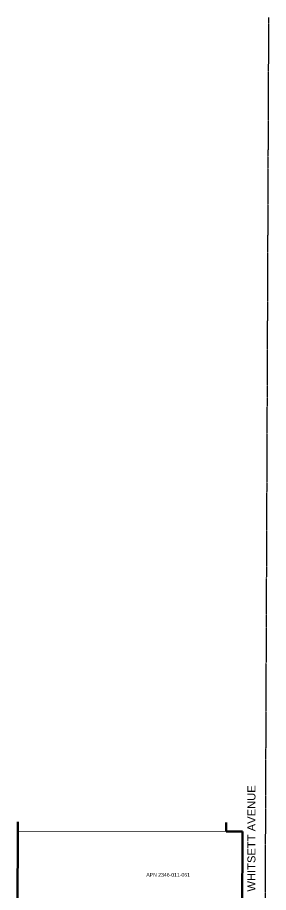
# Model space of a CAD drawing. Header units: feet. Extents: x 6396409 to 6445695, y 1882632 to 1891679.
# Drawn here: x 6438813 to 6439088, y 1884317 to 1885275 of the extents above; entities that cross this region are included whole.
import ezdxf

# ---------------------------------------------------------------- set-up
doc = ezdxf.new("R2010")
doc.units = ezdxf.units.FT
doc.header["$MEASUREMENT"] = 0
doc.linetypes.add('CENTER2', pattern=[1.125, 0.75, -0.125, 0.125, -0.125])
for name, color, linetype, lineweight in [('R-PROP-PRCL', 4, 'Continuous', 18), ('R-Row-Ppanno', 7, 'Continuous', 5), ('R-Row-Scl', 1, 'CENTER2', 25), ('R-Row-Sname', 8, 'Continuous', 0), ('R-Row-Srow', 6, 'Continuous', 50)]:
    doc.layers.add(name, color=color, linetype=linetype, lineweight=lineweight)
doc.styles.add('G1_1 8_0', font='arial.ttf')
doc.styles.add('G4_7 32', font='arial.ttf', dxfattribs={"height": 0.219})

msp = doc.modelspace()

# ---------------------------------------------------------------- linework, layer by layer
at = {"layer": 'R-PROP-PRCL'}
msp.add_line((6438813.21, 1884384.6), (6439040.96, 1884384.13), dxfattribs=at)
at = {"layer": 'R-Row-Scl'}
msp.add_lwpolyline([(6439087.69, 1885274.64), (6439082.25, 1883880.97), (6439077.29, 1882632.02)], dxfattribs=at)
at = {"layer": 'R-Row-Srow'}
for p, q in [((6438813.25, 1884394.6), (6438812.82, 1884284.6)), ((6439041.25, 1884394.13), (6439041.21, 1884384.13)), ((6439041.21, 1884384.13), (6439059.21, 1884384.09)), ((6439059.21, 1884384.09), (6439058.82, 1884284.09))]:
    msp.add_line(p, q, dxfattribs=at)

# ---------------------------------------------------------------- texts
at = {"layer": 'R-Row-Ppanno', "insert": (6438977.79, 1884334.74), "char_height": 4, "attachment_point": 8, "line_spacing_factor": 0.8, "style": 'G1_1 8_0'}
msp.add_mtext_dynamic_manual_height_columns('APN 2346-011-061', width=112.1602, gutter_width=1, heights=[10.49], dxfattribs=at)
at = {"layer": 'R-Row-Sname', "insert": (6439064.61, 1884318.45), "char_height": 8.76, "width": 167.8292, "attachment_point": 1, "rotation": 90, "style": 'G4_7 32'}
msp.add_mtext('WHITSETT AVENUE', dxfattribs=at)

doc.saveas('drawing.dxf')
